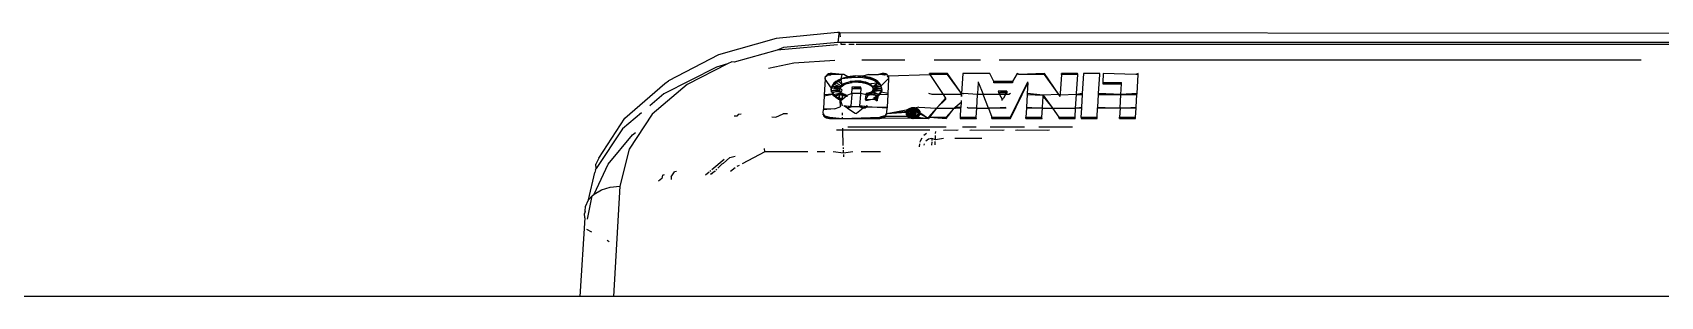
# Model space of a CAD drawing. Header units: metres. Extents: x -4.2 to 4.2, y -5.7 to 5.7.
# Drawn here: x -1.43542 to -1.39707, y 2.85213 to 2.85835 of the extents above; entities that cross this region are included whole.
import ezdxf

# ---------------------------------------------------------------- set-up
doc = ezdxf.new("R2010")
doc.units = ezdxf.units.M

msp = doc.modelspace()

# ---------------------------------------------------------------- linework, layer by layer
for p, q in [((-1.417901, 2.858217), (-1.41926, 2.857828)), ((-1.416456, 2.858354), (-1.417901, 2.858217)), ((-1.416411, 2.858355), (-1.416456, 2.858354)), ((-1.416437, 2.858253), (-1.416448, 2.85812)), ((-1.416425, 2.858333), (-1.416437, 2.858253)), ((-1.416411, 2.858355), (-1.416425, 2.858333)), ((-1.416397, 2.858316), (-1.416411, 2.858355)), ((-1.416411, 2.858355), (-1.38377, 2.858333)), ((-1.416388, 2.858253), (-1.416397, 2.858316)), ((-1.41926, 2.857828), (-1.42044, 2.857216)), ((-1.417884, 2.857938), (-1.418892, 2.857657)), ((-1.416457, 2.858067), (-1.417884, 2.857938)), ((-1.417734, 2.858005), (-1.417884, 2.857938)), ((-1.416448, 2.85812), (-1.417734, 2.858005)), ((-1.416375, 2.85812), (-1.416448, 2.85812)), ((-1.416371, 2.858074), (-1.416375, 2.85812)), ((-1.383792, 2.85812), (-1.416375, 2.85812)), ((-1.416269, 2.858074), (-1.416371, 2.858074)), ((-1.416068, 2.858074), (-1.416191, 2.858074)), ((-1.385347, 2.858074), (-1.416018, 2.858074)), ((-1.41931, 2.85754), (-1.420551, 2.856906)), ((-1.41905, 2.857613), (-1.42, 2.857128)), ((-1.41905, 2.857613), (-1.41931, 2.85754)), ((-1.418945, 2.857666), (-1.41905, 2.857613)), ((-1.418892, 2.857657), (-1.418945, 2.857666)), ((-1.418082, 2.857515), (-1.417486, 2.857637)), ((-1.417486, 2.857637), (-1.416523, 2.857702)), ((-1.415887, 2.857714), (-1.41487, 2.857714)), ((-1.414179, 2.857714), (-1.413092, 2.857714)), ((-1.412652, 2.857714), (-1.397525, 2.857714)), ((-1.421469, 2.856335), (-1.420526, 2.857149)), ((-1.42, 2.857128), (-1.420827, 2.856426)), ((-1.420526, 2.857149), (-1.42044, 2.857216)), ((-1.416753, 2.857252), (-1.416774, 2.856886)), ((-1.416748, 2.857309), (-1.416755, 2.857281)), ((-1.416755, 2.857281), (-1.416753, 2.857252)), ((-1.416598, 2.85704), (-1.416753, 2.857252)), ((-1.41673, 2.857336), (-1.416748, 2.857309)), ((-1.416701, 2.85733), (-1.416748, 2.857309)), ((-1.416746, 2.85728), (-1.416748, 2.857309)), ((-1.416703, 2.857359), (-1.41673, 2.857336)), ((-1.416701, 2.85733), (-1.41673, 2.857336)), ((-1.416728, 2.857307), (-1.41673, 2.857336)), ((-1.416668, 2.857377), (-1.416703, 2.857359)), ((-1.416703, 2.857359), (-1.416627, 2.857359)), ((-1.416668, 2.857377), (-1.416586, 2.857392)), ((-1.416629, 2.857388), (-1.416668, 2.857377)), ((-1.416627, 2.857359), (-1.416668, 2.857377)), ((-1.416586, 2.857392), (-1.416629, 2.857388)), ((-1.416585, 2.857363), (-1.416629, 2.857388)), ((-1.416627, 2.857359), (-1.416629, 2.857388)), ((-1.416627, 2.857359), (-1.416586, 2.857392)), ((-1.416585, 2.857363), (-1.416627, 2.857359)), ((-1.416579, 2.857114), (-1.4166, 2.857069)), ((-1.416578, 2.857085), (-1.4166, 2.857069)), ((-1.4166, 2.857069), (-1.416598, 2.85704)), ((-1.416598, 2.85704), (-1.4166, 2.857069)), ((-1.416598, 2.85704), (-1.416578, 2.857085)), ((-1.416585, 2.857363), (-1.416586, 2.857392)), ((-1.416349, 2.857363), (-1.416586, 2.857392)), ((-1.416349, 2.857363), (-1.416585, 2.857363)), ((-1.416546, 2.857157), (-1.416579, 2.857114)), ((-1.416544, 2.857128), (-1.416579, 2.857114)), ((-1.416578, 2.857085), (-1.416579, 2.857114)), ((-1.416578, 2.857085), (-1.416544, 2.857128)), ((-1.416394, 2.857044), (-1.416578, 2.857085)), ((-1.416374, 2.857072), (-1.416578, 2.857085)), ((-1.4165, 2.857198), (-1.416546, 2.857157)), ((-1.416498, 2.857169), (-1.416546, 2.857157)), ((-1.416544, 2.857128), (-1.416546, 2.857157)), ((-1.416544, 2.857128), (-1.416498, 2.857169)), ((-1.416396, 2.857073), (-1.416544, 2.857128)), ((-1.416443, 2.857234), (-1.4165, 2.857198)), ((-1.416441, 2.857205), (-1.4165, 2.857198)), ((-1.416498, 2.857169), (-1.4165, 2.857198)), ((-1.416498, 2.857169), (-1.416441, 2.857205)), ((-1.416376, 2.857101), (-1.416498, 2.857169)), ((-1.416376, 2.857266), (-1.416443, 2.857234)), ((-1.416374, 2.857237), (-1.416443, 2.857234)), ((-1.416441, 2.857205), (-1.416443, 2.857234)), ((-1.416441, 2.857205), (-1.416374, 2.857237)), ((-1.416347, 2.857127), (-1.416441, 2.857205)), ((-1.416405, 2.857016), (-1.416396, 2.857073)), ((-1.416396, 2.857073), (-1.416376, 2.857101)), ((-1.416345, 2.857097), (-1.416396, 2.857073)), ((-1.416394, 2.857044), (-1.416396, 2.857073)), ((-1.416394, 2.857044), (-1.416396, 2.857073)), ((-1.416394, 2.857044), (-1.416376, 2.857101)), ((-1.416394, 2.857044), (-1.416374, 2.857072)), ((-1.416376, 2.857266), (-1.416349, 2.857363)), ((-1.416217, 2.857284), (-1.416376, 2.857266)), ((-1.41635, 2.857274), (-1.416376, 2.857266)), ((-1.416374, 2.857237), (-1.416376, 2.857266)), ((-1.416374, 2.857237), (-1.416376, 2.857266)), ((-1.416376, 2.857101), (-1.416347, 2.857127)), ((-1.416308, 2.857121), (-1.416376, 2.857101)), ((-1.416374, 2.857072), (-1.416376, 2.857101)), ((-1.416374, 2.857237), (-1.41635, 2.857274)), ((-1.416347, 2.857127), (-1.416374, 2.857237)), ((-1.416374, 2.857072), (-1.416347, 2.857127)), ((-1.416374, 2.857072), (-1.416345, 2.857097)), ((-1.416219, 2.857313), (-1.41635, 2.857274)), ((-1.41635, 2.857274), (-1.416217, 2.857284)), ((-1.416311, 2.857363), (-1.416349, 2.857363)), ((-1.416347, 2.857127), (-1.41631, 2.85715)), ((-1.416308, 2.857121), (-1.416347, 2.857127)), ((-1.416345, 2.857097), (-1.416347, 2.857127)), ((-1.416345, 2.857097), (-1.41631, 2.85715)), ((-1.416345, 2.857097), (-1.416308, 2.857121)), ((-1.416219, 2.857313), (-1.416311, 2.857363)), ((-1.41631, 2.85715), (-1.416266, 2.857171)), ((-1.416308, 2.857121), (-1.41631, 2.85715)), ((-1.416308, 2.857121), (-1.416266, 2.857171)), ((-1.416264, 2.857141), (-1.416308, 2.857121)), ((-1.416308, 2.857121), (-1.416264, 2.857141)), ((-1.416266, 2.857171), (-1.416161, 2.857201)), ((-1.416264, 2.857141), (-1.416266, 2.857171)), ((-1.416264, 2.857141), (-1.416209, 2.857173)), ((-1.416264, 2.857141), (-1.416159, 2.857172)), ((-1.416043, 2.857334), (-1.416219, 2.857313)), ((-1.416217, 2.857284), (-1.416219, 2.857313)), ((-1.416041, 2.857305), (-1.416219, 2.857313)), ((-1.416217, 2.857284), (-1.416041, 2.857305)), ((-1.416161, 2.857201), (-1.416042, 2.857216)), ((-1.415921, 2.857212), (-1.416161, 2.857201)), ((-1.416112, 2.857178), (-1.416161, 2.857201)), ((-1.416159, 2.857172), (-1.416112, 2.857178)), ((-1.416118, 2.857064), (-1.416116, 2.857035)), ((-1.415906, 2.857064), (-1.416118, 2.857064)), ((-1.415904, 2.857035), (-1.416118, 2.857064)), ((-1.415967, 2.857185), (-1.416112, 2.857178)), ((-1.416086, 2.857199), (-1.416042, 2.857216)), ((-1.415864, 2.857328), (-1.416043, 2.857334)), ((-1.416041, 2.857305), (-1.416043, 2.857334)), ((-1.415863, 2.857298), (-1.416043, 2.857334)), ((-1.416042, 2.857216), (-1.415921, 2.857212)), ((-1.416041, 2.857305), (-1.415863, 2.857298)), ((-1.415993, 2.857197), (-1.415921, 2.857212)), ((-1.415967, 2.857185), (-1.415919, 2.857183)), ((-1.415921, 2.857212), (-1.415808, 2.857192)), ((-1.415808, 2.857192), (-1.415919, 2.857183)), ((-1.415919, 2.857183), (-1.415808, 2.857192)), ((-1.415919, 2.857183), (-1.415806, 2.857163)), ((-1.415904, 2.857035), (-1.415906, 2.857064)), ((-1.415728, 2.857363), (-1.415864, 2.857328)), ((-1.4157, 2.857294), (-1.415864, 2.857328)), ((-1.415863, 2.857298), (-1.415864, 2.857328)), ((-1.415698, 2.857264), (-1.415864, 2.857328)), ((-1.415863, 2.857298), (-1.415698, 2.857264)), ((-1.415808, 2.857192), (-1.415759, 2.857176)), ((-1.415806, 2.857163), (-1.415808, 2.857192)), ((-1.415806, 2.857163), (-1.415759, 2.857176)), ((-1.415806, 2.857163), (-1.415759, 2.857176)), ((-1.415806, 2.857163), (-1.415757, 2.857147)), ((-1.415759, 2.857176), (-1.415715, 2.857156)), ((-1.415759, 2.857176), (-1.415713, 2.857127)), ((-1.415757, 2.857147), (-1.415759, 2.857176)), ((-1.415757, 2.857147), (-1.415509, 2.85717)), ((-1.415757, 2.857147), (-1.415715, 2.857156)), ((-1.415757, 2.857147), (-1.415713, 2.857127)), ((-1.415728, 2.857363), (-1.415492, 2.857363)), ((-1.415715, 2.857156), (-1.415679, 2.857133)), ((-1.415713, 2.857127), (-1.415715, 2.857156)), ((-1.415713, 2.857127), (-1.415679, 2.857133)), ((-1.415713, 2.857127), (-1.415677, 2.857104)), ((-1.415713, 2.857127), (-1.415677, 2.857104)), ((-1.415627, 2.857267), (-1.4157, 2.857294)), ((-1.415698, 2.857264), (-1.4157, 2.857294)), ((-1.415625, 2.857238), (-1.4157, 2.857294)), ((-1.415698, 2.857264), (-1.415625, 2.857238)), ((-1.415679, 2.857133), (-1.41565, 2.857108)), ((-1.415677, 2.857104), (-1.415679, 2.857133)), ((-1.415677, 2.857104), (-1.41565, 2.857108)), ((-1.415677, 2.857104), (-1.415631, 2.857081)), ((-1.415677, 2.857104), (-1.415649, 2.857079)), ((-1.41565, 2.857108), (-1.415631, 2.857081)), ((-1.415649, 2.857079), (-1.41565, 2.857108)), ((-1.415649, 2.857079), (-1.415438, 2.857086)), ((-1.415649, 2.857079), (-1.415629, 2.857052)), ((-1.415631, 2.857081), (-1.415509, 2.85717)), ((-1.415631, 2.857081), (-1.415467, 2.85713)), ((-1.415631, 2.857081), (-1.415629, 2.857052)), ((-1.415629, 2.857052), (-1.415631, 2.857081)), ((-1.415629, 2.857052), (-1.415438, 2.857086)), ((-1.415564, 2.857236), (-1.415627, 2.857267)), ((-1.415625, 2.857238), (-1.415627, 2.857267)), ((-1.415562, 2.857206), (-1.415627, 2.857267)), ((-1.415625, 2.857238), (-1.415562, 2.857206)), ((-1.41551, 2.857199), (-1.415564, 2.857236)), ((-1.415562, 2.857206), (-1.415564, 2.857236)), ((-1.415509, 2.85717), (-1.415564, 2.857236)), ((-1.415562, 2.857206), (-1.415509, 2.85717)), ((-1.415469, 2.857159), (-1.41551, 2.857199)), ((-1.415509, 2.85717), (-1.41551, 2.857199)), ((-1.415467, 2.85713), (-1.41551, 2.857199)), ((-1.415509, 2.85717), (-1.415467, 2.85713)), ((-1.415404, 2.857392), (-1.415492, 2.857363)), ((-1.415403, 2.857363), (-1.415492, 2.857363)), ((-1.41544, 2.857116), (-1.415469, 2.857159)), ((-1.415467, 2.85713), (-1.415469, 2.857159)), ((-1.415438, 2.857086), (-1.415469, 2.857159)), ((-1.415467, 2.85713), (-1.415438, 2.857086)), ((-1.415438, 2.857086), (-1.41544, 2.857116)), ((-1.415438, 2.857086), (-1.41544, 2.857116)), ((-1.415422, 2.857041), (-1.41544, 2.857116)), ((-1.415438, 2.857086), (-1.415249, 2.857281)), ((-1.415438, 2.857086), (-1.415422, 2.857041)), ((-1.415422, 2.857041), (-1.415424, 2.85707)), ((-1.415419, 2.856995), (-1.415424, 2.85707)), ((-1.415403, 2.857363), (-1.415404, 2.857392)), ((-1.415361, 2.857359), (-1.415404, 2.857392)), ((-1.415324, 2.857377), (-1.415404, 2.857392)), ((-1.415363, 2.857388), (-1.415404, 2.857392)), ((-1.415361, 2.857359), (-1.415404, 2.857392)), ((-1.415403, 2.857363), (-1.415361, 2.857359)), ((-1.415361, 2.857359), (-1.415403, 2.857363)), ((-1.415324, 2.857377), (-1.415363, 2.857388)), ((-1.415328, 2.857353), (-1.415363, 2.857388)), ((-1.415361, 2.857359), (-1.415363, 2.857388)), ((-1.415292, 2.857359), (-1.415361, 2.857359)), ((-1.415292, 2.857359), (-1.415324, 2.857377)), ((-1.415309, 2.857356), (-1.415324, 2.857377)), ((-1.415267, 2.857336), (-1.415292, 2.857359)), ((-1.415265, 2.857307), (-1.415279, 2.857335)), ((-1.415267, 2.857336), (-1.414288, 2.857363)), ((-1.415253, 2.857309), (-1.415267, 2.857336)), ((-1.415251, 2.85728), (-1.415267, 2.857336)), ((-1.415265, 2.857307), (-1.415267, 2.857336)), ((-1.415266, 2.856918), (-1.415247, 2.857252)), ((-1.415249, 2.857281), (-1.415253, 2.857309)), ((-1.415247, 2.857252), (-1.415253, 2.857309)), ((-1.415251, 2.85728), (-1.415253, 2.857309)), ((-1.415247, 2.857252), (-1.415249, 2.857281)), ((-1.41387, 2.857392), (-1.41429, 2.857392)), ((-1.414288, 2.857363), (-1.41429, 2.857392)), ((-1.413869, 2.857363), (-1.414288, 2.857363)), ((-1.414288, 2.857363), (-1.413986, 2.856918)), ((-1.413869, 2.857363), (-1.41387, 2.857392)), ((-1.413538, 2.856918), (-1.41387, 2.857392)), ((-1.413538, 2.856918), (-1.413869, 2.857363)), ((-1.41351, 2.857392), (-1.413538, 2.856918)), ((-1.412869, 2.857392), (-1.41351, 2.857392)), ((-1.413157, 2.856918), (-1.413139, 2.857166)), ((-1.413139, 2.857166), (-1.413141, 2.857195)), ((-1.413139, 2.857166), (-1.413036, 2.856918)), ((-1.412777, 2.857196), (-1.412869, 2.857392)), ((-1.412338, 2.857196), (-1.412777, 2.857196)), ((-1.412775, 2.857167), (-1.412777, 2.857196)), ((-1.412337, 2.857167), (-1.412775, 2.857167)), ((-1.412387, 2.856359), (-1.411975, 2.857195)), ((-1.412385, 2.85633), (-1.411974, 2.857166)), ((-1.412224, 2.857392), (-1.412338, 2.857196)), ((-1.412338, 2.857196), (-1.412337, 2.857167)), ((-1.412187, 2.857363), (-1.412224, 2.857392)), ((-1.411582, 2.857392), (-1.412187, 2.857363)), ((-1.41158, 2.857363), (-1.412187, 2.857363)), ((-1.411974, 2.857166), (-1.411988, 2.856918)), ((-1.411974, 2.857166), (-1.411975, 2.857195)), ((-1.41158, 2.857363), (-1.411582, 2.857392)), ((-1.411243, 2.856892), (-1.411582, 2.857392)), ((-1.411243, 2.856892), (-1.41158, 2.857363)), ((-1.411181, 2.857363), (-1.41121, 2.856918)), ((-1.410802, 2.857392), (-1.411183, 2.857392)), ((-1.411181, 2.857363), (-1.411183, 2.857392)), ((-1.4108, 2.857363), (-1.411181, 2.857363)), ((-1.410829, 2.856918), (-1.4108, 2.857363)), ((-1.4108, 2.857363), (-1.410802, 2.857392)), ((-1.410665, 2.857392), (-1.410692, 2.856918)), ((-1.410283, 2.857392), (-1.410665, 2.857392)), ((-1.410311, 2.856918), (-1.410282, 2.857363)), ((-1.410282, 2.857363), (-1.410283, 2.857392)), ((-1.410198, 2.857392), (-1.41021, 2.857176)), ((-1.41021, 2.857176), (-1.409772, 2.857176)), ((-1.41021, 2.857176), (-1.410208, 2.857147)), ((-1.410208, 2.857147), (-1.40977, 2.857147)), ((-1.409432, 2.857363), (-1.410198, 2.857392)), ((-1.409785, 2.856892), (-1.40977, 2.857147)), ((-1.40977, 2.857147), (-1.409772, 2.857176)), ((-1.409378, 2.857392), (-1.409432, 2.857363)), ((-1.409376, 2.857363), (-1.409432, 2.857363)), ((-1.409402, 2.856918), (-1.409376, 2.857363)), ((-1.409376, 2.857363), (-1.409378, 2.857392)), ((-1.420551, 2.856906), (-1.420884, 2.856623)), ((-1.416776, 2.85686), (-1.416793, 2.856561)), ((-1.416776, 2.85686), (-1.416579, 2.856903)), ((-1.416774, 2.856886), (-1.416776, 2.85686)), ((-1.416579, 2.856903), (-1.416774, 2.856886)), ((-1.416606, 2.856993), (-1.416607, 2.857023)), ((-1.416607, 2.857023), (-1.416601, 2.856977)), ((-1.416601, 2.856977), (-1.416598, 2.85704)), ((-1.416405, 2.857016), (-1.416601, 2.856977)), ((-1.416407, 2.856987), (-1.416601, 2.856977)), ((-1.416601, 2.856977), (-1.416581, 2.856932)), ((-1.416599, 2.856947), (-1.416601, 2.856977)), ((-1.4164, 2.856959), (-1.416599, 2.856947)), ((-1.416394, 2.857044), (-1.416598, 2.85704)), ((-1.416405, 2.857016), (-1.416598, 2.85704)), ((-1.416407, 2.856987), (-1.416581, 2.856932)), ((-1.416581, 2.856932), (-1.416548, 2.856889)), ((-1.416579, 2.856903), (-1.416581, 2.856932)), ((-1.416579, 2.856903), (-1.416581, 2.856932)), ((-1.416546, 2.85686), (-1.416579, 2.856903)), ((-1.416548, 2.856889), (-1.416579, 2.856903)), ((-1.416579, 2.856903), (-1.416548, 2.856889)), ((-1.416417, 2.856918), (-1.416548, 2.856889)), ((-1.416548, 2.856889), (-1.416503, 2.85685)), ((-1.416546, 2.85686), (-1.416548, 2.856889)), ((-1.416323, 2.856882), (-1.416546, 2.85686)), ((-1.416501, 2.856821), (-1.416546, 2.85686)), ((-1.416546, 2.85686), (-1.416503, 2.85685)), ((-1.416546, 2.85686), (-1.416503, 2.85685)), ((-1.416417, 2.856918), (-1.416503, 2.85685)), ((-1.416503, 2.85685), (-1.416418, 2.856892)), ((-1.416503, 2.85685), (-1.416447, 2.856815)), ((-1.416501, 2.856821), (-1.416503, 2.85685)), ((-1.416445, 2.856786), (-1.416501, 2.856821)), ((-1.416447, 2.856815), (-1.416501, 2.856821)), ((-1.416501, 2.856821), (-1.416447, 2.856815)), ((-1.416413, 2.856861), (-1.416447, 2.856815)), ((-1.416447, 2.856815), (-1.41638, 2.856785)), ((-1.416447, 2.856815), (-1.416445, 2.856786)), ((-1.416409, 2.856798), (-1.416447, 2.856815)), ((-1.416445, 2.856786), (-1.416447, 2.856815)), ((-1.416445, 2.856786), (-1.416409, 2.856798)), ((-1.416379, 2.856755), (-1.416445, 2.856786)), ((-1.416445, 2.856786), (-1.416407, 2.856768)), ((-1.416445, 2.856786), (-1.41638, 2.856785)), ((-1.416417, 2.856918), (-1.416418, 2.856892)), ((-1.416418, 2.856892), (-1.416357, 2.856905)), ((-1.416418, 2.856892), (-1.416413, 2.856861)), ((-1.416411, 2.856829), (-1.416418, 2.856892)), ((-1.416383, 2.856931), (-1.416417, 2.856918)), ((-1.416357, 2.856905), (-1.416417, 2.856918)), ((-1.416409, 2.856798), (-1.416411, 2.856829)), ((-1.416407, 2.856987), (-1.416409, 2.857016)), ((-1.4164, 2.856959), (-1.416409, 2.857016)), ((-1.416348, 2.856805), (-1.416409, 2.856798)), ((-1.416379, 2.856755), (-1.416409, 2.856798)), ((-1.416405, 2.857016), (-1.416407, 2.857045)), ((-1.416407, 2.856987), (-1.416407, 2.857045)), ((-1.416407, 2.856987), (-1.416405, 2.857016)), ((-1.416407, 2.856987), (-1.416405, 2.857016)), ((-1.416385, 2.85696), (-1.416407, 2.856987)), ((-1.4164, 2.856959), (-1.416407, 2.856987)), ((-1.416407, 2.856768), (-1.416396, 2.856601)), ((-1.416405, 2.857016), (-1.416394, 2.857044)), ((-1.416405, 2.857016), (-1.416394, 2.857044)), ((-1.4164, 2.856959), (-1.416402, 2.856988)), ((-1.416383, 2.856931), (-1.416402, 2.856988)), ((-1.416383, 2.856931), (-1.4164, 2.856959)), ((-1.41635, 2.856996), (-1.416394, 2.857044)), ((-1.416383, 2.856931), (-1.416385, 2.85696)), ((-1.416383, 2.856931), (-1.416385, 2.85696)), ((-1.416357, 2.856905), (-1.416385, 2.85696)), ((-1.416383, 2.856931), (-1.41635, 2.856996)), ((-1.416325, 2.856911), (-1.416383, 2.856931)), ((-1.416357, 2.856905), (-1.416383, 2.856931)), ((-1.41638, 2.856785), (-1.416348, 2.856805)), ((-1.41638, 2.856785), (-1.416379, 2.856755)), ((-1.416379, 2.856755), (-1.416236, 2.856873)), ((-1.416348, 2.856805), (-1.416379, 2.856755)), ((-1.416345, 2.856618), (-1.416379, 2.856755)), ((-1.416357, 2.856905), (-1.416359, 2.856934)), ((-1.416323, 2.856882), (-1.416359, 2.856934)), ((-1.416348, 2.856861), (-1.416357, 2.856905)), ((-1.416323, 2.856882), (-1.416357, 2.856905)), ((-1.416282, 2.856861), (-1.416348, 2.856861)), ((-1.416348, 2.856861), (-1.416348, 2.856805)), ((-1.416284, 2.85689), (-1.416325, 2.856911)), ((-1.416323, 2.856882), (-1.416325, 2.856911)), ((-1.416282, 2.856861), (-1.416325, 2.856911)), ((-1.416282, 2.856861), (-1.416323, 2.856882)), ((-1.416236, 2.856873), (-1.416284, 2.85689)), ((-1.416282, 2.856861), (-1.416284, 2.85689)), ((-1.416234, 2.856844), (-1.416284, 2.85689)), ((-1.416282, 2.856861), (-1.416236, 2.856873)), ((-1.416234, 2.856844), (-1.416282, 2.856861)), ((-1.416234, 2.856844), (-1.416282, 2.856861)), ((-1.416123, 2.856918), (-1.416236, 2.856873)), ((-1.416236, 2.856873), (-1.416234, 2.856844)), ((-1.416124, 2.856892), (-1.416143, 2.856628)), ((-1.416123, 2.856918), (-1.416124, 2.856892)), ((-1.416123, 2.856918), (-1.416116, 2.857035)), ((-1.415911, 2.856918), (-1.416123, 2.856918)), ((-1.416116, 2.857035), (-1.415904, 2.857035)), ((-1.415931, 2.856628), (-1.415913, 2.856892)), ((-1.415913, 2.856892), (-1.415911, 2.856918)), ((-1.415911, 2.856918), (-1.415904, 2.857035)), ((-1.415786, 2.856889), (-1.415911, 2.856918)), ((-1.415797, 2.856773), (-1.415786, 2.856889)), ((-1.415746, 2.856867), (-1.415797, 2.856773)), ((-1.415797, 2.856773), (-1.415602, 2.856787)), ((-1.415797, 2.856773), (-1.415795, 2.856743)), ((-1.415602, 2.856787), (-1.415795, 2.856743)), ((-1.415788, 2.856918), (-1.415626, 2.856966)), ((-1.415671, 2.856942), (-1.415788, 2.856918)), ((-1.415788, 2.856918), (-1.415786, 2.856889)), ((-1.415746, 2.856867), (-1.415788, 2.856918)), ((-1.415748, 2.856896), (-1.415788, 2.856918)), ((-1.415706, 2.856917), (-1.415788, 2.856918)), ((-1.415746, 2.856867), (-1.415786, 2.856889)), ((-1.415786, 2.856889), (-1.415746, 2.856867)), ((-1.415706, 2.856917), (-1.415748, 2.856896)), ((-1.415746, 2.856867), (-1.415748, 2.856896)), ((-1.415704, 2.856888), (-1.415748, 2.856896)), ((-1.415746, 2.856867), (-1.415704, 2.856888)), ((-1.415704, 2.856888), (-1.415746, 2.856867)), ((-1.415671, 2.856942), (-1.415706, 2.856917)), ((-1.415704, 2.856888), (-1.415706, 2.856917)), ((-1.415669, 2.856912), (-1.415706, 2.856917)), ((-1.415669, 2.856912), (-1.415704, 2.856888)), ((-1.415704, 2.856888), (-1.415647, 2.856892)), ((-1.415645, 2.856968), (-1.415671, 2.856942)), ((-1.415669, 2.856912), (-1.415671, 2.856942)), ((-1.415643, 2.856939), (-1.415671, 2.856942)), ((-1.415643, 2.856939), (-1.415669, 2.856912)), ((-1.415669, 2.856912), (-1.415455, 2.856904)), ((-1.415647, 2.856892), (-1.415493, 2.856862)), ((-1.415643, 2.856939), (-1.415645, 2.856968)), ((-1.415626, 2.856966), (-1.415643, 2.856939)), ((-1.415643, 2.856939), (-1.415532, 2.856918)), ((-1.415629, 2.857052), (-1.415422, 2.857041)), ((-1.415629, 2.857052), (-1.415618, 2.857024)), ((-1.415629, 2.857052), (-1.415618, 2.857024)), ((-1.415618, 2.857024), (-1.415627, 2.856996)), ((-1.415627, 2.856996), (-1.415626, 2.856966)), ((-1.415626, 2.856966), (-1.415627, 2.856996)), ((-1.415626, 2.856966), (-1.415419, 2.856995)), ((-1.415617, 2.856995), (-1.415626, 2.856966)), ((-1.415626, 2.856966), (-1.415532, 2.856918)), ((-1.415618, 2.857024), (-1.41562, 2.857053)), ((-1.415617, 2.856995), (-1.415619, 2.857024)), ((-1.415618, 2.857024), (-1.415422, 2.857041)), ((-1.415618, 2.857024), (-1.415419, 2.856995)), ((-1.415618, 2.857024), (-1.415617, 2.856995)), ((-1.415617, 2.856995), (-1.415419, 2.856995)), ((-1.415604, 2.856816), (-1.415544, 2.856851)), ((-1.415524, 2.856743), (-1.415604, 2.856816)), ((-1.415604, 2.856816), (-1.415602, 2.856787)), ((-1.415526, 2.856773), (-1.415604, 2.856816)), ((-1.415602, 2.856787), (-1.415544, 2.856851)), ((-1.415542, 2.856822), (-1.415602, 2.856787)), ((-1.415602, 2.856787), (-1.415576, 2.856773)), ((-1.415576, 2.856773), (-1.415524, 2.856743)), ((-1.415576, 2.856773), (-1.415526, 2.856773)), ((-1.415544, 2.856851), (-1.415495, 2.856891)), ((-1.415542, 2.856822), (-1.415544, 2.856851)), ((-1.415544, 2.856851), (-1.415526, 2.856773)), ((-1.415542, 2.856822), (-1.415495, 2.856891)), ((-1.415493, 2.856862), (-1.415542, 2.856822)), ((-1.415542, 2.856822), (-1.415526, 2.856773)), ((-1.415532, 2.856918), (-1.415455, 2.856904)), ((-1.415495, 2.856891), (-1.415526, 2.856773)), ((-1.415526, 2.856773), (-1.415524, 2.856743)), ((-1.415495, 2.856891), (-1.415457, 2.856933)), ((-1.415493, 2.856862), (-1.415495, 2.856891)), ((-1.415457, 2.856933), (-1.415493, 2.856862)), ((-1.415493, 2.856862), (-1.415457, 2.856933)), ((-1.415455, 2.856904), (-1.415493, 2.856862)), ((-1.415457, 2.856933), (-1.415419, 2.856995)), ((-1.415455, 2.856904), (-1.415457, 2.856933)), ((-1.415455, 2.856904), (-1.415433, 2.856978)), ((-1.415431, 2.856949), (-1.415455, 2.856904)), ((-1.415455, 2.856904), (-1.415268, 2.856892)), ((-1.415433, 2.856978), (-1.415421, 2.857024)), ((-1.415431, 2.856949), (-1.415433, 2.856978)), ((-1.415431, 2.856949), (-1.415421, 2.857024)), ((-1.415419, 2.856995), (-1.415431, 2.856949)), ((-1.415266, 2.856918), (-1.415431, 2.856949)), ((-1.415422, 2.857041), (-1.415419, 2.856995)), ((-1.415419, 2.856995), (-1.415421, 2.857024)), ((-1.415285, 2.856597), (-1.415268, 2.856892)), ((-1.415268, 2.856892), (-1.415266, 2.856918)), ((-1.414233, 2.856892), (-1.414308, 2.856918)), ((-1.413969, 2.856892), (-1.414233, 2.856892)), ((-1.413915, 2.856807), (-1.414104, 2.856597)), ((-1.413913, 2.856778), (-1.414104, 2.856597)), ((-1.413986, 2.856918), (-1.413969, 2.856892)), ((-1.413969, 2.856892), (-1.413915, 2.856807)), ((-1.413567, 2.856892), (-1.413969, 2.856892)), ((-1.413915, 2.856807), (-1.413913, 2.856778)), ((-1.413684, 2.856597), (-1.41355, 2.856716)), ((-1.413538, 2.856918), (-1.413567, 2.856892)), ((-1.41355, 2.856716), (-1.413556, 2.856597)), ((-1.413548, 2.856749), (-1.41355, 2.856716)), ((-1.41354, 2.856877), (-1.413538, 2.856918)), ((-1.41354, 2.856877), (-1.413538, 2.856848)), ((-1.413538, 2.856848), (-1.413538, 2.856918)), ((-1.413538, 2.856918), (-1.413488, 2.856918)), ((-1.413158, 2.856892), (-1.413488, 2.856918)), ((-1.413177, 2.85657), (-1.413158, 2.856892)), ((-1.413158, 2.856892), (-1.413157, 2.856918)), ((-1.413026, 2.856892), (-1.413158, 2.856892)), ((-1.413036, 2.856918), (-1.413026, 2.856892)), ((-1.412646, 2.856892), (-1.413026, 2.856892)), ((-1.412905, 2.85657), (-1.413026, 2.856892)), ((-1.412671, 2.856969), (-1.412669, 2.85694)), ((-1.412471, 2.856969), (-1.412671, 2.856969)), ((-1.412671, 2.856969), (-1.412647, 2.856918)), ((-1.41247, 2.85694), (-1.412671, 2.856969)), ((-1.412669, 2.85694), (-1.41247, 2.85694)), ((-1.412669, 2.85694), (-1.412646, 2.856892)), ((-1.412647, 2.856918), (-1.412646, 2.856892)), ((-1.412646, 2.856892), (-1.412582, 2.856781)), ((-1.412498, 2.856892), (-1.412646, 2.856892)), ((-1.412582, 2.856781), (-1.41255, 2.856803)), ((-1.41258, 2.856752), (-1.412582, 2.856781)), ((-1.412498, 2.856892), (-1.41255, 2.856803)), ((-1.41247, 2.85694), (-1.412498, 2.856892)), ((-1.412498, 2.856892), (-1.412483, 2.856918)), ((-1.41242, 2.856892), (-1.412498, 2.856892)), ((-1.412483, 2.856918), (-1.412471, 2.856969)), ((-1.412471, 2.856969), (-1.41247, 2.85694)), ((-1.412381, 2.856918), (-1.41242, 2.856892)), ((-1.411989, 2.856892), (-1.412007, 2.856597)), ((-1.411988, 2.856918), (-1.411989, 2.856892)), ((-1.411989, 2.856892), (-1.411613, 2.856874)), ((-1.411613, 2.856874), (-1.411988, 2.856918)), ((-1.411629, 2.856597), (-1.411611, 2.856845)), ((-1.411243, 2.856892), (-1.411613, 2.856874)), ((-1.411611, 2.856845), (-1.411613, 2.856874)), ((-1.411613, 2.856874), (-1.411414, 2.856597)), ((-1.411611, 2.856845), (-1.411414, 2.856597)), ((-1.411213, 2.856877), (-1.411243, 2.856892)), ((-1.411211, 2.856848), (-1.411243, 2.856892)), ((-1.41121, 2.856918), (-1.411213, 2.856877)), ((-1.410831, 2.856892), (-1.411213, 2.856877)), ((-1.411211, 2.856848), (-1.411213, 2.856877)), ((-1.410849, 2.85657), (-1.410831, 2.856892)), ((-1.410692, 2.856918), (-1.410831, 2.856892)), ((-1.410831, 2.856892), (-1.410829, 2.856918)), ((-1.410831, 2.856892), (-1.410694, 2.856892)), ((-1.410694, 2.856892), (-1.410711, 2.856597)), ((-1.410692, 2.856918), (-1.410694, 2.856892)), ((-1.410329, 2.856597), (-1.410312, 2.856892)), ((-1.410312, 2.856892), (-1.410311, 2.856918)), ((-1.410312, 2.856892), (-1.409785, 2.856892)), ((-1.409785, 2.856892), (-1.410311, 2.856918)), ((-1.409803, 2.85657), (-1.409785, 2.856892)), ((-1.409402, 2.856918), (-1.409785, 2.856892)), ((-1.409785, 2.856892), (-1.409404, 2.856892)), ((-1.409421, 2.856597), (-1.409404, 2.856892)), ((-1.409404, 2.856892), (-1.409402, 2.856918)), ((-1.422083, 2.85539), (-1.421469, 2.856335)), ((-1.421079, 2.856458), (-1.421523, 2.856081)), ((-1.420827, 2.856426), (-1.421368, 2.855608)), ((-1.418834, 2.856381), (-1.418894, 2.856383)), ((-1.418795, 2.856433), (-1.418834, 2.856381)), ((-1.418795, 2.856433), (-1.418732, 2.856434)), ((-1.418009, 2.856363), (-1.417916, 2.856361)), ((-1.417916, 2.856361), (-1.417743, 2.856437)), ((-1.417641, 2.856438), (-1.417743, 2.856437)), ((-1.416795, 2.856535), (-1.416802, 2.85647)), ((-1.416802, 2.85647), (-1.416798, 2.856441)), ((-1.416798, 2.856441), (-1.416784, 2.856415)), ((-1.416796, 2.856412), (-1.416798, 2.856441)), ((-1.416793, 2.856561), (-1.416795, 2.856535)), ((-1.416528, 2.856559), (-1.416795, 2.856535)), ((-1.416793, 2.856561), (-1.416528, 2.856559)), ((-1.416784, 2.856415), (-1.416782, 2.856385)), ((-1.416784, 2.856415), (-1.416757, 2.856362)), ((-1.416784, 2.856415), (-1.416759, 2.856391)), ((-1.416782, 2.856385), (-1.416784, 2.856415)), ((-1.416782, 2.856385), (-1.416757, 2.856362)), ((-1.416759, 2.856391), (-1.416646, 2.856359)), ((-1.416759, 2.856391), (-1.416727, 2.856374)), ((-1.416757, 2.856362), (-1.416759, 2.856391)), ((-1.416757, 2.856362), (-1.416727, 2.856374)), ((-1.416757, 2.856362), (-1.416725, 2.856345)), ((-1.416727, 2.856374), (-1.416646, 2.856359)), ((-1.416727, 2.856374), (-1.416688, 2.856363)), ((-1.416725, 2.856345), (-1.416727, 2.856374)), ((-1.416725, 2.856345), (-1.416688, 2.856363)), ((-1.416725, 2.856345), (-1.416686, 2.856334)), ((-1.416688, 2.856363), (-1.416646, 2.856359)), ((-1.416686, 2.856334), (-1.416688, 2.856363)), ((-1.416686, 2.856334), (-1.416646, 2.856359)), ((-1.416686, 2.856334), (-1.416646, 2.856359)), ((-1.416686, 2.856334), (-1.416645, 2.85633)), ((-1.416645, 2.85633), (-1.416646, 2.856359)), ((-1.416646, 2.856359), (-1.416341, 2.85633)), ((-1.416645, 2.85633), (-1.416341, 2.85633)), ((-1.416528, 2.856559), (-1.416396, 2.856601)), ((-1.416342, 2.856407), (-1.416343, 2.85646)), ((-1.416341, 2.85633), (-1.416342, 2.856359)), ((-1.416341, 2.85633), (-1.415464, 2.856359)), ((-1.416341, 2.85633), (-1.415462, 2.85633)), ((-1.416225, 2.85657), (-1.416313, 2.856628)), ((-1.416141, 2.856599), (-1.416313, 2.856628)), ((-1.416143, 2.856628), (-1.416225, 2.85657)), ((-1.416225, 2.85657), (-1.416141, 2.856599)), ((-1.416225, 2.85657), (-1.416047, 2.856454)), ((-1.416143, 2.856628), (-1.416141, 2.856599)), ((-1.41593, 2.856599), (-1.416141, 2.856599)), ((-1.416047, 2.856454), (-1.416008, 2.856448)), ((-1.415857, 2.85657), (-1.416008, 2.856448)), ((-1.415931, 2.856628), (-1.41593, 2.856599)), ((-1.415857, 2.85657), (-1.415931, 2.856628)), ((-1.41576, 2.856599), (-1.415931, 2.856628)), ((-1.41593, 2.856599), (-1.415857, 2.85657)), ((-1.415762, 2.856628), (-1.415857, 2.85657)), ((-1.415807, 2.85657), (-1.415857, 2.85657)), ((-1.415807, 2.85657), (-1.415762, 2.856628)), ((-1.41576, 2.856599), (-1.415807, 2.85657)), ((-1.415762, 2.856628), (-1.41576, 2.856599)), ((-1.415286, 2.85657), (-1.41576, 2.856599)), ((-1.41576, 2.856599), (-1.415285, 2.856597)), ((-1.415348, 2.856391), (-1.415464, 2.856359)), ((-1.415382, 2.856374), (-1.415464, 2.856359)), ((-1.415464, 2.856359), (-1.415422, 2.856363)), ((-1.415462, 2.85633), (-1.415464, 2.856359)), ((-1.41542, 2.856334), (-1.415464, 2.856359)), ((-1.41542, 2.856334), (-1.415464, 2.856359)), ((-1.41542, 2.856334), (-1.415462, 2.85633)), ((-1.415462, 2.85633), (-1.41542, 2.856334)), ((-1.414725, 2.856334), (-1.415462, 2.85633)), ((-1.415422, 2.856363), (-1.415382, 2.856374)), ((-1.41542, 2.856334), (-1.415422, 2.856363)), ((-1.415381, 2.856345), (-1.415422, 2.856363)), ((-1.41542, 2.856334), (-1.415381, 2.856345)), ((-1.415382, 2.856374), (-1.415348, 2.856391)), ((-1.415381, 2.856345), (-1.415382, 2.856374)), ((-1.415346, 2.856362), (-1.415382, 2.856374)), ((-1.415381, 2.856345), (-1.415346, 2.856362)), ((-1.415348, 2.856391), (-1.415321, 2.856415)), ((-1.415346, 2.856362), (-1.415348, 2.856391)), ((-1.415319, 2.856385), (-1.415348, 2.856391)), ((-1.415321, 2.856415), (-1.415346, 2.856362)), ((-1.415346, 2.856362), (-1.415319, 2.856385)), ((-1.415321, 2.856415), (-1.415303, 2.856441)), ((-1.415319, 2.856385), (-1.415321, 2.856415)), ((-1.415319, 2.856385), (-1.415321, 2.856415)), ((-1.415319, 2.856385), (-1.414821, 2.856385)), ((-1.414814, 2.856496), (-1.415303, 2.856441)), ((-1.415303, 2.856441), (-1.415296, 2.85647)), ((-1.414832, 2.85647), (-1.415303, 2.856441)), ((-1.415301, 2.856412), (-1.415303, 2.856441)), ((-1.415296, 2.85647), (-1.415286, 2.85657)), ((-1.414753, 2.856537), (-1.415294, 2.856441)), ((-1.415286, 2.85657), (-1.415285, 2.856597)), ((-1.414834, 2.856499), (-1.414841, 2.85647)), ((-1.414807, 2.856494), (-1.414841, 2.85647)), ((-1.41481, 2.856446), (-1.414841, 2.85647)), ((-1.414841, 2.85647), (-1.414837, 2.856441)), ((-1.414841, 2.85647), (-1.414839, 2.856441)), ((-1.414832, 2.85647), (-1.414839, 2.856441)), ((-1.414839, 2.856441), (-1.414835, 2.856412)), ((-1.414837, 2.856441), (-1.414798, 2.856424)), ((-1.414837, 2.856441), (-1.414823, 2.856415)), ((-1.414835, 2.856412), (-1.414837, 2.856441)), ((-1.414835, 2.856412), (-1.414821, 2.856385)), ((-1.414816, 2.856526), (-1.414834, 2.856499)), ((-1.414834, 2.856499), (-1.414793, 2.856516)), ((-1.414834, 2.856499), (-1.414832, 2.85647)), ((-1.414787, 2.85652), (-1.414832, 2.85647)), ((-1.414814, 2.856496), (-1.414832, 2.85647)), ((-1.414823, 2.856415), (-1.414778, 2.856405)), ((-1.414823, 2.856415), (-1.414798, 2.856391)), ((-1.414823, 2.856415), (-1.414821, 2.856385)), ((-1.414821, 2.856385), (-1.414796, 2.856362)), ((-1.414789, 2.856549), (-1.414816, 2.856526)), ((-1.414816, 2.856526), (-1.41477, 2.856535)), ((-1.414816, 2.856526), (-1.414814, 2.856496)), ((-1.414816, 2.856526), (-1.414787, 2.85652)), ((-1.414787, 2.85652), (-1.414814, 2.856496)), ((-1.414813, 2.85647), (-1.414811, 2.856441)), ((-1.414813, 2.85647), (-1.414808, 2.856417)), ((-1.414807, 2.856494), (-1.414811, 2.856441)), ((-1.414734, 2.856437), (-1.414811, 2.856441)), ((-1.414716, 2.856429), (-1.414811, 2.856441)), ((-1.41481, 2.856446), (-1.414808, 2.856417)), ((-1.41481, 2.856446), (-1.414796, 2.856395)), ((-1.414808, 2.856417), (-1.414734, 2.856437)), ((-1.414749, 2.856419), (-1.414808, 2.856417)), ((-1.414793, 2.856516), (-1.414807, 2.856494)), ((-1.414806, 2.856465), (-1.414807, 2.856494)), ((-1.414793, 2.856516), (-1.414806, 2.856465)), ((-1.414791, 2.856487), (-1.414806, 2.856465)), ((-1.414806, 2.856465), (-1.414716, 2.856429)), ((-1.414798, 2.856424), (-1.414796, 2.856395)), ((-1.414798, 2.856424), (-1.414776, 2.856376)), ((-1.414798, 2.856424), (-1.414778, 2.856405)), ((-1.414798, 2.856391), (-1.414751, 2.85639)), ((-1.414798, 2.856391), (-1.414766, 2.856374)), ((-1.414798, 2.856391), (-1.414796, 2.856362)), ((-1.414796, 2.856395), (-1.414749, 2.856419)), ((-1.414725, 2.856401), (-1.414796, 2.856395)), ((-1.414747, 2.856401), (-1.414796, 2.856395)), ((-1.414796, 2.856395), (-1.414776, 2.856376)), ((-1.414766, 2.856374), (-1.414796, 2.856362)), ((-1.414796, 2.856362), (-1.414764, 2.856345)), ((-1.41477, 2.856535), (-1.414793, 2.856516)), ((-1.414793, 2.856516), (-1.414791, 2.856487)), ((-1.41477, 2.856535), (-1.414791, 2.856487)), ((-1.414768, 2.856506), (-1.414791, 2.856487)), ((-1.414791, 2.856487), (-1.414748, 2.8565)), ((-1.414791, 2.856487), (-1.414716, 2.856429)), ((-1.414754, 2.856566), (-1.414789, 2.856549)), ((-1.414789, 2.856549), (-1.414741, 2.85655)), ((-1.414789, 2.856549), (-1.414787, 2.85652)), ((-1.414789, 2.856549), (-1.414753, 2.856537)), ((-1.414713, 2.856548), (-1.414787, 2.85652)), ((-1.414753, 2.856537), (-1.414787, 2.85652)), ((-1.414778, 2.856405), (-1.414776, 2.856376)), ((-1.414778, 2.856405), (-1.414749, 2.856361)), ((-1.414778, 2.856405), (-1.414751, 2.85639)), ((-1.414776, 2.856376), (-1.414725, 2.856401)), ((-1.414707, 2.856393), (-1.414776, 2.856376)), ((-1.414722, 2.856383), (-1.414776, 2.856376)), ((-1.414776, 2.856376), (-1.414749, 2.856361)), ((-1.414741, 2.85655), (-1.41477, 2.856535)), ((-1.41477, 2.856535), (-1.414768, 2.856506)), ((-1.414741, 2.85655), (-1.414768, 2.856506)), ((-1.41474, 2.856521), (-1.414768, 2.856506)), ((-1.414768, 2.856506), (-1.414723, 2.8565)), ((-1.414766, 2.856374), (-1.414719, 2.856381)), ((-1.414766, 2.856374), (-1.414727, 2.856363)), ((-1.414766, 2.856374), (-1.414764, 2.856345)), ((-1.414727, 2.856363), (-1.414764, 2.856345)), ((-1.414764, 2.856345), (-1.414725, 2.856334)), ((-1.414715, 2.856577), (-1.414754, 2.856566)), ((-1.414754, 2.856566), (-1.414709, 2.856559)), ((-1.414754, 2.856566), (-1.414753, 2.856537)), ((-1.414754, 2.856566), (-1.414713, 2.856548)), ((-1.414713, 2.856548), (-1.414753, 2.856537)), ((-1.414752, 2.856438), (-1.414725, 2.856453)), ((-1.414752, 2.856438), (-1.41472, 2.856425)), ((-1.414747, 2.856401), (-1.414752, 2.856438)), ((-1.414725, 2.856401), (-1.414752, 2.856438)), ((-1.414751, 2.85639), (-1.414749, 2.856361)), ((-1.414751, 2.85639), (-1.414717, 2.856352)), ((-1.414751, 2.85639), (-1.414719, 2.856381)), ((-1.41475, 2.856529), (-1.414699, 2.856476)), ((-1.41475, 2.856529), (-1.414721, 2.856471)), ((-1.414748, 2.8565), (-1.41475, 2.856529)), ((-1.414716, 2.856429), (-1.41475, 2.856529)), ((-1.414749, 2.856419), (-1.414747, 2.856456)), ((-1.414749, 2.856361), (-1.414707, 2.856393)), ((-1.414749, 2.856361), (-1.414717, 2.856352)), ((-1.414748, 2.8565), (-1.414725, 2.856529)), ((-1.414748, 2.8565), (-1.414716, 2.856429)), ((-1.414721, 2.856471), (-1.414747, 2.856456)), ((-1.414747, 2.856456), (-1.414707, 2.856461)), ((-1.414709, 2.856559), (-1.414741, 2.85655)), ((-1.414741, 2.85655), (-1.41474, 2.856521)), ((-1.414709, 2.856559), (-1.41474, 2.856521)), ((-1.414707, 2.85653), (-1.41474, 2.856521)), ((-1.414605, 2.856521), (-1.41474, 2.856521)), ((-1.41474, 2.856521), (-1.414632, 2.8565)), ((-1.41474, 2.856521), (-1.414723, 2.8565)), ((-1.414734, 2.856437), (-1.414721, 2.856471)), ((-1.41473, 2.856438), (-1.414725, 2.856401)), ((-1.414725, 2.856453), (-1.414728, 2.856416)), ((-1.414728, 2.856416), (-1.414636, 2.856431)), ((-1.414728, 2.856416), (-1.414638, 2.856393)), ((-1.414727, 2.856363), (-1.414684, 2.856378)), ((-1.414727, 2.856363), (-1.414685, 2.856359)), ((-1.414727, 2.856363), (-1.414725, 2.856334)), ((-1.414699, 2.856476), (-1.414725, 2.856529)), ((-1.414723, 2.8565), (-1.414725, 2.856529)), ((-1.414716, 2.856429), (-1.414725, 2.856453)), ((-1.414725, 2.856401), (-1.414638, 2.856393)), ((-1.414685, 2.856359), (-1.414725, 2.856334)), ((-1.414683, 2.85633), (-1.414725, 2.856334)), ((-1.414725, 2.856334), (-1.414683, 2.85633)), ((-1.414697, 2.856447), (-1.414723, 2.8565)), ((-1.414723, 2.8565), (-1.414699, 2.856476)), ((-1.414723, 2.8565), (-1.414632, 2.8565)), ((-1.414722, 2.856383), (-1.41472, 2.856425)), ((-1.414716, 2.856429), (-1.414721, 2.856471)), ((-1.41472, 2.856425), (-1.414707, 2.856393)), ((-1.41472, 2.856425), (-1.41464, 2.856423)), ((-1.414719, 2.856381), (-1.414717, 2.856352)), ((-1.414719, 2.856381), (-1.414682, 2.856349)), ((-1.414719, 2.856381), (-1.414684, 2.856378)), ((-1.414717, 2.856352), (-1.414707, 2.856393)), ((-1.414717, 2.856352), (-1.414647, 2.856352)), ((-1.414717, 2.856352), (-1.414682, 2.856349)), ((-1.414716, 2.856429), (-1.414707, 2.856461)), ((-1.414716, 2.856429), (-1.414636, 2.856431)), ((-1.414672, 2.856581), (-1.414715, 2.856577)), ((-1.414715, 2.856577), (-1.414674, 2.856562)), ((-1.414715, 2.856577), (-1.414713, 2.856548)), ((-1.414715, 2.856577), (-1.414671, 2.856552)), ((-1.414671, 2.856552), (-1.414713, 2.856548)), ((-1.414674, 2.856562), (-1.414709, 2.856559)), ((-1.414709, 2.856559), (-1.414707, 2.85653)), ((-1.414674, 2.856562), (-1.414707, 2.85653)), ((-1.414672, 2.856533), (-1.414707, 2.85653)), ((-1.414605, 2.856521), (-1.414707, 2.85653)), ((-1.414637, 2.85653), (-1.414707, 2.85653)), ((-1.414636, 2.856431), (-1.414707, 2.856461)), ((-1.414638, 2.856461), (-1.414707, 2.856461)), ((-1.414707, 2.856393), (-1.41464, 2.856423)), ((-1.414638, 2.856393), (-1.414707, 2.856393)), ((-1.414707, 2.856393), (-1.414617, 2.856381)), ((-1.414647, 2.856352), (-1.414707, 2.856393)), ((-1.414614, 2.856361), (-1.414707, 2.856393)), ((-1.414706, 2.85641), (-1.41464, 2.856423)), ((-1.414706, 2.85641), (-1.414619, 2.85641)), ((-1.414617, 2.856381), (-1.414706, 2.85641)), ((-1.414699, 2.856476), (-1.414638, 2.856461)), ((-1.414637, 2.856476), (-1.414699, 2.856476)), ((-1.414699, 2.856476), (-1.414697, 2.856447)), ((-1.414632, 2.8565), (-1.414697, 2.856447)), ((-1.414697, 2.856447), (-1.414637, 2.856476)), ((-1.414635, 2.856447), (-1.414697, 2.856447)), ((-1.414685, 2.856359), (-1.414643, 2.856363)), ((-1.414685, 2.856359), (-1.414683, 2.85633)), ((-1.414684, 2.856378), (-1.414649, 2.856381)), ((-1.414684, 2.856378), (-1.414682, 2.856349)), ((-1.414684, 2.856378), (-1.414647, 2.856352)), ((-1.414643, 2.856363), (-1.414684, 2.856378)), ((-1.414683, 2.85633), (-1.414617, 2.856381)), ((-1.414643, 2.856363), (-1.414683, 2.85633)), ((-1.414683, 2.85633), (-1.414641, 2.856334)), ((-1.414682, 2.856349), (-1.414647, 2.856352)), ((-1.414631, 2.856577), (-1.414674, 2.856562)), ((-1.414639, 2.856559), (-1.414674, 2.856562)), ((-1.414674, 2.856562), (-1.414672, 2.856533)), ((-1.414631, 2.856577), (-1.414672, 2.856581)), ((-1.414672, 2.856581), (-1.414671, 2.856552)), ((-1.414672, 2.856581), (-1.414629, 2.856548)), ((-1.414639, 2.856559), (-1.414672, 2.856533)), ((-1.414637, 2.85653), (-1.414672, 2.856533)), ((-1.414635, 2.85657), (-1.414671, 2.856552)), ((-1.414649, 2.856381), (-1.414616, 2.85639)), ((-1.414649, 2.856381), (-1.414647, 2.856352)), ((-1.414649, 2.856381), (-1.414614, 2.856361)), ((-1.414603, 2.856374), (-1.414649, 2.856381)), ((-1.414647, 2.856352), (-1.414614, 2.856361)), ((-1.414643, 2.856363), (-1.414603, 2.856374)), ((-1.414643, 2.856363), (-1.414641, 2.856334)), ((-1.414603, 2.856374), (-1.414641, 2.856334)), ((-1.414641, 2.856334), (-1.414602, 2.856345)), ((-1.414641, 2.856334), (-1.414316, 2.85633)), ((-1.41464, 2.856423), (-1.414638, 2.856461)), ((-1.41464, 2.856423), (-1.414638, 2.856393)), ((-1.414592, 2.856566), (-1.414639, 2.856559)), ((-1.414607, 2.85655), (-1.414639, 2.856559)), ((-1.414639, 2.856559), (-1.414637, 2.85653)), ((-1.414638, 2.856393), (-1.414638, 2.856461)), ((-1.414638, 2.856461), (-1.414636, 2.856431)), ((-1.414638, 2.856461), (-1.414619, 2.85641)), ((-1.414636, 2.856431), (-1.414638, 2.856393)), ((-1.414607, 2.85655), (-1.414637, 2.85653)), ((-1.414605, 2.856521), (-1.414637, 2.85653)), ((-1.414612, 2.856529), (-1.414637, 2.856476)), ((-1.414634, 2.856529), (-1.414637, 2.856476)), ((-1.414619, 2.85641), (-1.414637, 2.856476)), ((-1.414635, 2.856447), (-1.414637, 2.856476)), ((-1.414543, 2.856597), (-1.414635, 2.85657)), ((-1.41459, 2.856537), (-1.414635, 2.85657)), ((-1.414635, 2.856447), (-1.414634, 2.856529)), ((-1.414632, 2.8565), (-1.414635, 2.856447)), ((-1.414632, 2.8565), (-1.414634, 2.856529)), ((-1.414632, 2.8565), (-1.414612, 2.856529)), ((-1.414605, 2.856521), (-1.414632, 2.8565)), ((-1.414592, 2.856566), (-1.414631, 2.856577)), ((-1.414631, 2.856577), (-1.414629, 2.856548)), ((-1.414631, 2.856577), (-1.41459, 2.856537)), ((-1.414619, 2.85641), (-1.414612, 2.856529)), ((-1.41461, 2.8565), (-1.414619, 2.85641)), ((-1.414617, 2.856381), (-1.414619, 2.85641)), ((-1.414617, 2.856381), (-1.41461, 2.8565)), ((-1.414543, 2.856441), (-1.414617, 2.856381)), ((-1.414549, 2.856417), (-1.414617, 2.856381)), ((-1.414563, 2.856395), (-1.414617, 2.856381)), ((-1.414617, 2.856381), (-1.414567, 2.856362)), ((-1.414586, 2.856376), (-1.414617, 2.856381)), ((-1.414616, 2.85639), (-1.414588, 2.856405)), ((-1.414569, 2.856391), (-1.414616, 2.85639)), ((-1.414616, 2.85639), (-1.414614, 2.856361)), ((-1.414616, 2.85639), (-1.414586, 2.856376)), ((-1.414614, 2.856361), (-1.414586, 2.856376)), ((-1.41461, 2.8565), (-1.414612, 2.856529)), ((-1.414578, 2.856506), (-1.41461, 2.8565)), ((-1.414543, 2.856441), (-1.41461, 2.8565)), ((-1.414546, 2.856465), (-1.41461, 2.8565)), ((-1.414558, 2.856487), (-1.41461, 2.8565)), ((-1.41458, 2.856535), (-1.414607, 2.85655)), ((-1.414607, 2.85655), (-1.414605, 2.856521)), ((-1.41456, 2.856549), (-1.414607, 2.85655)), ((-1.41458, 2.856535), (-1.414605, 2.856521)), ((-1.414578, 2.856506), (-1.414605, 2.856521)), ((-1.414603, 2.856374), (-1.414569, 2.856391)), ((-1.414603, 2.856374), (-1.414602, 2.856345)), ((-1.414569, 2.856391), (-1.414602, 2.856345)), ((-1.414602, 2.856345), (-1.414567, 2.856362)), ((-1.414602, 2.856345), (-1.414316, 2.85633)), ((-1.41456, 2.856549), (-1.414592, 2.856566)), ((-1.414592, 2.856566), (-1.41459, 2.856537)), ((-1.414592, 2.856566), (-1.414558, 2.85652)), ((-1.414558, 2.85652), (-1.41459, 2.856537)), ((-1.414588, 2.856405), (-1.414565, 2.856424)), ((-1.414542, 2.856415), (-1.414588, 2.856405)), ((-1.414588, 2.856405), (-1.414586, 2.856376)), ((-1.414588, 2.856405), (-1.414563, 2.856395)), ((-1.414586, 2.856376), (-1.414563, 2.856395)), ((-1.41456, 2.856516), (-1.41458, 2.856535)), ((-1.41458, 2.856535), (-1.414578, 2.856506)), ((-1.414535, 2.856526), (-1.41458, 2.856535)), ((-1.414558, 2.856487), (-1.414578, 2.856506)), ((-1.414569, 2.856391), (-1.414542, 2.856415)), ((-1.414569, 2.856391), (-1.414567, 2.856362)), ((-1.414542, 2.856415), (-1.414567, 2.856362)), ((-1.414567, 2.856362), (-1.41454, 2.856385)), ((-1.414567, 2.856362), (-1.414316, 2.85633)), ((-1.414565, 2.856424), (-1.41455, 2.856446)), ((-1.414524, 2.856441), (-1.414565, 2.856424)), ((-1.414565, 2.856424), (-1.414563, 2.856395)), ((-1.414563, 2.856395), (-1.414549, 2.856417)), ((-1.414535, 2.856526), (-1.41456, 2.856549)), ((-1.41456, 2.856549), (-1.414558, 2.85652)), ((-1.41456, 2.856549), (-1.414533, 2.856496)), ((-1.41456, 2.856516), (-1.414558, 2.856487)), ((-1.414521, 2.856499), (-1.41456, 2.856516)), ((-1.414533, 2.856496), (-1.414558, 2.85652)), ((-1.414517, 2.85647), (-1.41455, 2.856446)), ((-1.41455, 2.856446), (-1.414549, 2.856417)), ((-1.414548, 2.856494), (-1.414546, 2.856465)), ((-1.414517, 2.85647), (-1.414548, 2.856494)), ((-1.414544, 2.85647), (-1.414543, 2.856441)), ((-1.414543, 2.856597), (-1.414127, 2.85657)), ((-1.414542, 2.856415), (-1.414524, 2.856441)), ((-1.414542, 2.856415), (-1.41454, 2.856385)), ((-1.414524, 2.856441), (-1.41454, 2.856385)), ((-1.41454, 2.856385), (-1.414522, 2.856412)), ((-1.414521, 2.856499), (-1.414535, 2.856526)), ((-1.414535, 2.856526), (-1.414533, 2.856496)), ((-1.414535, 2.856526), (-1.414519, 2.85647)), ((-1.414519, 2.85647), (-1.414533, 2.856496)), ((-1.414524, 2.856441), (-1.414517, 2.85647)), ((-1.414524, 2.856441), (-1.414522, 2.856412)), ((-1.414517, 2.85647), (-1.414522, 2.856412)), ((-1.414522, 2.856412), (-1.414515, 2.856441)), ((-1.414517, 2.85647), (-1.414521, 2.856499)), ((-1.414521, 2.856499), (-1.414519, 2.85647)), ((-1.414521, 2.856499), (-1.414515, 2.856441)), ((-1.414519, 2.85647), (-1.414316, 2.85633)), ((-1.414515, 2.856441), (-1.414519, 2.85647)), ((-1.414517, 2.85647), (-1.414515, 2.856441)), ((-1.414515, 2.856441), (-1.414316, 2.85633)), ((-1.414127, 2.85657), (-1.414318, 2.856359)), ((-1.414316, 2.85633), (-1.414318, 2.856359)), ((-1.414318, 2.856359), (-1.41429, 2.856359)), ((-1.41429, 2.856359), (-1.414316, 2.85633)), ((-1.414127, 2.85657), (-1.41429, 2.856359)), ((-1.41429, 2.856359), (-1.413899, 2.856359)), ((-1.41429, 2.856359), (-1.413897, 2.85633)), ((-1.414104, 2.856597), (-1.414127, 2.85657)), ((-1.414127, 2.85657), (-1.413708, 2.85657)), ((-1.413899, 2.856359), (-1.413708, 2.85657)), ((-1.413897, 2.85633), (-1.413899, 2.856359)), ((-1.413897, 2.85633), (-1.413708, 2.85657)), ((-1.413708, 2.85657), (-1.413684, 2.856597)), ((-1.413708, 2.85657), (-1.41368, 2.85657)), ((-1.41368, 2.85657), (-1.413656, 2.856597)), ((-1.413558, 2.85657), (-1.41368, 2.85657)), ((-1.413656, 2.856597), (-1.413556, 2.856597)), ((-1.413558, 2.85657), (-1.41357, 2.856359)), ((-1.41357, 2.856359), (-1.413189, 2.856359)), ((-1.41357, 2.856359), (-1.413568, 2.85633)), ((-1.413568, 2.85633), (-1.413187, 2.85633)), ((-1.413556, 2.856597), (-1.413558, 2.85657)), ((-1.413408, 2.856597), (-1.413384, 2.85657)), ((-1.413177, 2.85657), (-1.413384, 2.85657)), ((-1.413189, 2.856359), (-1.413177, 2.85657)), ((-1.413187, 2.85633), (-1.413189, 2.856359)), ((-1.413177, 2.85657), (-1.412905, 2.85657)), ((-1.412905, 2.85657), (-1.412497, 2.856597)), ((-1.412905, 2.85657), (-1.412826, 2.856359)), ((-1.412485, 2.85657), (-1.412905, 2.85657)), ((-1.412826, 2.856359), (-1.412387, 2.856359)), ((-1.412824, 2.85633), (-1.412826, 2.856359)), ((-1.412824, 2.85633), (-1.412385, 2.85633)), ((-1.412385, 2.85633), (-1.412387, 2.856359)), ((-1.412008, 2.85657), (-1.412024, 2.856359)), ((-1.412024, 2.856359), (-1.411643, 2.856359)), ((-1.412022, 2.85633), (-1.412024, 2.856359)), ((-1.412022, 2.85633), (-1.411641, 2.85633)), ((-1.412007, 2.856597), (-1.412008, 2.85657)), ((-1.41163, 2.85657), (-1.412008, 2.85657)), ((-1.412007, 2.856597), (-1.41163, 2.85657)), ((-1.411643, 2.856359), (-1.41163, 2.85657)), ((-1.411641, 2.85633), (-1.411643, 2.856359)), ((-1.41163, 2.85657), (-1.411629, 2.856597)), ((-1.41163, 2.85657), (-1.411395, 2.85657)), ((-1.411414, 2.856597), (-1.411395, 2.85657)), ((-1.411395, 2.85657), (-1.411243, 2.856359)), ((-1.411395, 2.85657), (-1.410849, 2.85657)), ((-1.411243, 2.856359), (-1.410862, 2.856359)), ((-1.411241, 2.85633), (-1.411243, 2.856359)), ((-1.411241, 2.85633), (-1.41086, 2.85633)), ((-1.410862, 2.856359), (-1.410849, 2.85657)), ((-1.41086, 2.85633), (-1.410862, 2.856359)), ((-1.410849, 2.85657), (-1.410711, 2.856597)), ((-1.410712, 2.85657), (-1.410849, 2.85657)), ((-1.410712, 2.85657), (-1.410724, 2.856359)), ((-1.410724, 2.856359), (-1.410343, 2.856359)), ((-1.410724, 2.856359), (-1.410722, 2.85633)), ((-1.410722, 2.85633), (-1.410341, 2.85633)), ((-1.410711, 2.856597), (-1.410712, 2.85657)), ((-1.410343, 2.856359), (-1.410331, 2.85657)), ((-1.410341, 2.85633), (-1.410343, 2.856359)), ((-1.410331, 2.85657), (-1.410329, 2.856597)), ((-1.409803, 2.85657), (-1.410331, 2.85657)), ((-1.410329, 2.856597), (-1.409803, 2.85657)), ((-1.409803, 2.85657), (-1.409819, 2.856359)), ((-1.409819, 2.856359), (-1.409438, 2.856359)), ((-1.409817, 2.85633), (-1.409819, 2.856359)), ((-1.409817, 2.85633), (-1.409436, 2.85633)), ((-1.409803, 2.85657), (-1.409421, 2.856597)), ((-1.409422, 2.85657), (-1.409803, 2.85657)), ((-1.409438, 2.856359), (-1.409422, 2.85657)), ((-1.409436, 2.85633), (-1.409438, 2.856359)), ((-1.409422, 2.85657), (-1.409421, 2.856597)), ((-1.421523, 2.856081), (-1.422142, 2.855146)), ((-1.421864, 2.855251), (-1.421287, 2.855941)), ((-1.421287, 2.855941), (-1.421217, 2.855996)), ((-1.416485, 2.856063), (-1.416334, 2.856063)), ((-1.416334, 2.856063), (-1.416335, 2.856102)), ((-1.416334, 2.856063), (-1.414287, 2.856063)), ((-1.416323, 2.855691), (-1.416334, 2.856063)), ((-1.416214, 2.856134), (-1.413898, 2.856134)), ((-1.414422, 2.855932), (-1.414366, 2.855983)), ((-1.414154, 2.855825), (-1.41415, 2.855926)), ((-1.414148, 2.855974), (-1.414145, 2.856024)), ((-1.413959, 2.856056), (-1.413922, 2.856063)), ((-1.413922, 2.856063), (-1.413658, 2.856056)), ((-1.413658, 2.856056), (-1.413619, 2.856063)), ((-1.413514, 2.856134), (-1.413195, 2.856134)), ((-1.413342, 2.856056), (-1.413302, 2.856063)), ((-1.413302, 2.856063), (-1.41258, 2.856056)), ((-1.412861, 2.856134), (-1.412055, 2.856134)), ((-1.41258, 2.856056), (-1.412537, 2.856063)), ((-1.412264, 2.856056), (-1.412219, 2.856063)), ((-1.412219, 2.856063), (-1.411514, 2.856056)), ((-1.41172, 2.856134), (-1.410926, 2.856134)), ((-1.411514, 2.856056), (-1.411465, 2.856063)), ((-1.421368, 2.855608), (-1.421588, 2.854731)), ((-1.418172, 2.855539), (-1.418708, 2.855256)), ((-1.418172, 2.855539), (-1.418178, 2.855621)), ((-1.417159, 2.855539), (-1.418172, 2.855539)), ((-1.416754, 2.855539), (-1.416938, 2.855539)), ((-1.416316, 2.855507), (-1.416562, 2.855539)), ((-1.416321, 2.855611), (-1.416322, 2.855646)), ((-1.416316, 2.855507), (-1.416319, 2.855578)), ((-1.416097, 2.855539), (-1.416316, 2.855507)), ((-1.415448, 2.855539), (-1.415905, 2.855539)), ((-1.414525, 2.85566), (-1.414521, 2.855732)), ((-1.41451, 2.855772), (-1.414502, 2.855804)), ((-1.414502, 2.855804), (-1.414468, 2.855872)), ((-1.414415, 2.855732), (-1.414425, 2.855696)), ((-1.414347, 2.855818), (-1.414375, 2.855794)), ((-1.414313, 2.855837), (-1.414347, 2.855818)), ((-1.414275, 2.855849), (-1.414313, 2.855837)), ((-1.414236, 2.855853), (-1.414275, 2.855849)), ((-1.414241, 2.855775), (-1.414245, 2.855697)), ((-1.414236, 2.855853), (-1.414239, 2.855812)), ((-1.414154, 2.855825), (-1.414236, 2.855853)), ((-1.41416, 2.855708), (-1.414156, 2.855787)), ((-1.413962, 2.855853), (-1.414154, 2.855825)), ((-1.41306, 2.855853), (-1.413695, 2.855853)), ((-1.422192, 2.854542), (-1.421864, 2.855251)), ((-1.42216, 2.855119), (-1.422142, 2.855146)), ((-1.422083, 2.85539), (-1.422156, 2.855249)), ((-1.422142, 2.855146), (-1.422156, 2.855249)), ((-1.419418, 2.855126), (-1.419132, 2.855372)), ((-1.419275, 2.855153), (-1.419183, 2.855248)), ((-1.41915, 2.855268), (-1.419183, 2.855248)), ((-1.418999, 2.855406), (-1.41915, 2.855268)), ((-1.418999, 2.855406), (-1.41887, 2.85544)), ((-1.41887, 2.855167), (-1.418978, 2.855074)), ((-1.418779, 2.855219), (-1.418831, 2.855192)), ((-1.416311, 2.855425), (-1.416314, 2.85548)), ((-1.422322, 2.854409), (-1.422177, 2.855051)), ((-1.42216, 2.855119), (-1.422177, 2.855051)), ((-1.420597, 2.854911), (-1.420679, 2.85485)), ((-1.420585, 2.854992), (-1.420597, 2.854911)), ((-1.420585, 2.854992), (-1.420535, 2.855006)), ((-1.420379, 2.854951), (-1.420303, 2.855066)), ((-1.420379, 2.854951), (-1.420378, 2.85489)), ((-1.420253, 2.855078), (-1.420303, 2.855066)), ((-1.41957, 2.854996), (-1.419486, 2.855068)), ((-1.419466, 2.855085), (-1.419446, 2.855103)), ((-1.419452, 2.855012), (-1.419341, 2.855092)), ((-1.419341, 2.855092), (-1.419425, 2.855015)), ((-1.419302, 2.855128), (-1.419322, 2.855109)), ((-1.422399, 2.854253), (-1.422322, 2.854409)), ((-1.422349, 2.853956), (-1.422238, 2.854504)), ((-1.422322, 2.854409), (-1.422238, 2.854504)), ((-1.422238, 2.854504), (-1.422192, 2.854542)), ((-1.422192, 2.854542), (-1.422018, 2.854644)), ((-1.422018, 2.854644), (-1.421812, 2.854709)), ((-1.421812, 2.854709), (-1.421588, 2.854731)), ((-1.421588, 2.854731), (-1.421739, 2.852131)), ((-1.422405, 2.854141), (-1.422418, 2.854087)), ((-1.422412, 2.853986), (-1.422418, 2.854087)), ((-1.422405, 2.854141), (-1.422399, 2.854253)), ((-1.422412, 2.853986), (-1.422532, 2.852131)), ((-1.422245, 2.853644), (-1.422363, 2.853708)), ((-1.421839, 2.853422), (-1.421885, 2.853447)), ((-1.422532, 2.852131), (-1.510745, 2.852131)), ((-1.421739, 2.852131), (-1.422532, 2.852131)), ((-1.379188, 2.852131), (-1.421739, 2.852131))]:
    msp.add_line(p, q)

doc.saveas('drawing.dxf')
